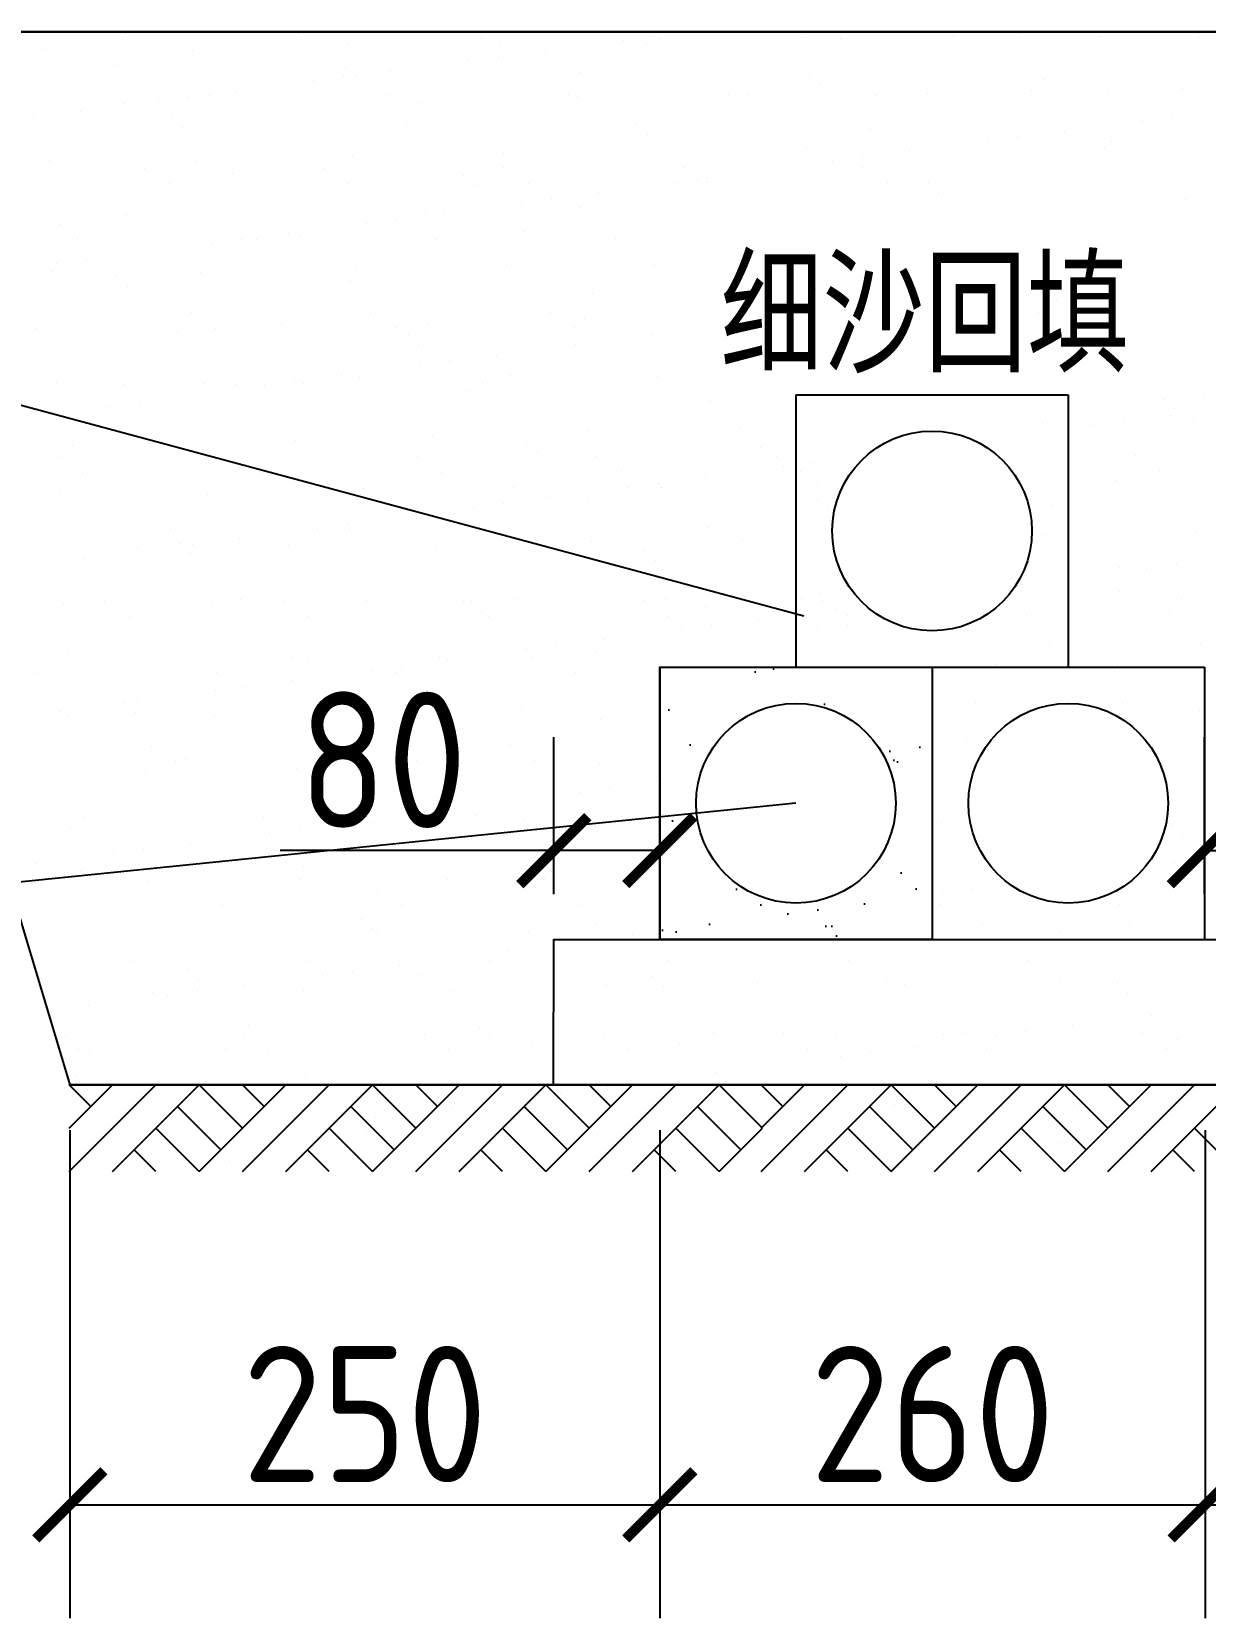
# Model space of a CAD drawing. Header units: millimetres. Extents: x 864899 to 866159, y 2547883 to 2548180.
# Drawn here: x 865138.42 to 865164.27, y 2547964.18 to 2547999.14 of the extents above; entities that cross this region are included whole.
import ezdxf
from ezdxf.enums import TextEntityAlignment as Align

# ---------------------------------------------------------------- set-up
doc = ezdxf.new("R2010")
doc.units = ezdxf.units.MM
doc.header["$LTSCALE"] = 1000
doc.layers.get('0').update_dxf_attribs({"linetype": 'CONTINUOUS'})
doc.layers.get('Defpoints').update_dxf_attribs({"linetype": 'CONTINUOUS'})
for name, color, linetype in [('dll-结构外框', 6, 'CONTINUOUS'), ('LAYER1', 1, 'CONTINUOUS'), ('TK', 4, 'CONTINUOUS'), ('标注', 1, 'CONTINUOUS'), ('电照', 1, 'CONTINUOUS'), ('电照标注', 4, 'CONTINUOUS')]:
    doc.layers.add(name, color=color, linetype=linetype)
doc.styles.add('hz', font='tssdeng.shx', dxfattribs={"width": 0.9, "bigfont": 'hztxt.shx'})
doc.styles.get("Standard").update_dxf_attribs({"font": 'tssdeng.shx', "width": 0.9, "bigfont": 'hztxt.shx'})
doc.dimstyles.new('Copy(3) of ISO-25', dxfattribs={"dimscale": 8, "dimtxt": 6, "dimasz": 2.5, "dimexe": 1, "dimexo": 30, "dimtad": 1, "dimtxsty": 'Standard', "dimblk": 'ARCHTICK', "dimcen": 2.5, "dimadec": 0, "dimazin": 0, "dimtfac": 1, "dimtmove": 0, "dimatfit": 3, "dimldrblk": 'ARCHTICK', "dimfxl": 1, "dimarcsym": 0})

# ---------------------------------------------------------------- blocks, each defined once
blk = doc.blocks.new('_ArchTick')
at = {"color": 0, "linetype": 'ByBlock', "const_width": 0.15}
blk.add_lwpolyline([(-0.5, -0.5), (0.5, 0.5)], dxfattribs=at)
blk = doc.blocks.new('*D74')
at = {"color": 3, "lineweight": -2, "transparency": 16777216}
for p, q in [((865164.271, 2547974.937), (865164.271, 2547964.18)), ((865177.255, 2547974.937), (865177.255, 2547964.18))]:
    blk.add_line(p, q, dxfattribs=at)
at = {"color": 0, "lineweight": -2, "transparency": 16777216}
blk.add_line((865164.271, 2547966.68), (865177.255, 2547966.68), dxfattribs=at)
at = {"layer": 'Defpoints', "color": 0, "transparency": 16777216}
for p in [(865164.271, 2547975.937), (865177.255, 2547975.937), (865177.255, 2547966.68)]:
    blk.add_point(p, dxfattribs=at)
at = {"color": 0, "lineweight": -2, "transparency": 16777216, "xscale": 1.5, "yscale": 1.5, "zscale": 1.5, "rotation": 180}
blk.add_blockref('_ArchTick', (865164.271, 2547966.68), dxfattribs=at)
at = {"color": 0, "lineweight": -2, "transparency": 16777216, "xscale": 1.5, "yscale": 1.5, "zscale": 1.5}
blk.add_blockref('_ArchTick', (865177.255, 2547966.68), dxfattribs=at)
at = {"color": 3, "transparency": 16777216, "insert": (865170.763, 2547968.68), "char_height": 3, "attachment_point": 5}
blk.add_mtext('250', dxfattribs=at)
blk = doc.blocks.new('*D75')
at = {"color": 3, "lineweight": -2, "transparency": 16777216}
for p, q in [((865152.255, 2547974.937), (865152.255, 2547964.18)), ((865164.271, 2547974.937), (865164.271, 2547964.18))]:
    blk.add_line(p, q, dxfattribs=at)
at = {"color": 0, "lineweight": -2, "transparency": 16777216}
blk.add_line((865152.255, 2547966.68), (865164.271, 2547966.68), dxfattribs=at)
at = {"layer": 'Defpoints', "color": 0, "transparency": 16777216}
for p in [(865152.255, 2547975.937), (865164.271, 2547975.937), (865164.271, 2547966.68)]:
    blk.add_point(p, dxfattribs=at)
at = {"color": 0, "lineweight": -2, "transparency": 16777216, "xscale": 1.5, "yscale": 1.5, "zscale": 1.5, "rotation": 180}
blk.add_blockref('_ArchTick', (865152.255, 2547966.68), dxfattribs=at)
at = {"color": 0, "lineweight": -2, "transparency": 16777216, "xscale": 1.5, "yscale": 1.5, "zscale": 1.5}
blk.add_blockref('_ArchTick', (865164.271, 2547966.68), dxfattribs=at)
at = {"color": 3, "transparency": 16777216, "insert": (865158.263, 2547968.68), "char_height": 3, "attachment_point": 5}
blk.add_mtext('260', dxfattribs=at)
blk = doc.blocks.new('*D76')
at = {"color": 3, "lineweight": -2, "transparency": 16777216}
for p, q in [((865139.255, 2547974.937), (865139.255, 2547964.18)), ((865152.255, 2547974.937), (865152.255, 2547964.18))]:
    blk.add_line(p, q, dxfattribs=at)
at = {"color": 0, "lineweight": -2, "transparency": 16777216}
blk.add_line((865139.255, 2547966.68), (865152.255, 2547966.68), dxfattribs=at)
at = {"layer": 'Defpoints', "color": 0, "transparency": 16777216}
for p in [(865139.255, 2547975.937), (865152.255, 2547975.937), (865152.255, 2547966.68)]:
    blk.add_point(p, dxfattribs=at)
at = {"color": 0, "lineweight": -2, "transparency": 16777216, "xscale": 1.5, "yscale": 1.5, "zscale": 1.5, "rotation": 180}
blk.add_blockref('_ArchTick', (865139.255, 2547966.68), dxfattribs=at)
at = {"color": 0, "lineweight": -2, "transparency": 16777216, "xscale": 1.5, "yscale": 1.5, "zscale": 1.5}
blk.add_blockref('_ArchTick', (865152.255, 2547966.68), dxfattribs=at)
at = {"color": 3, "transparency": 16777216, "insert": (865145.755, 2547968.68), "char_height": 3, "attachment_point": 5}
blk.add_mtext('250', dxfattribs=at)
blk = doc.blocks.new('A$C36223B87')
for p, q in [((0, 0), (477.3, 477.3)), ((0, 238.6), (238.6, 477.3)), ((119.3, 358), (0, 477.3)), ((238.6, 0), (715.9, 477.3)), ((715.9, 0), (1193.2, 477.3)), ((954.6, 238.6), (715.9, 477.3)), ((1073.9, 358), (954.6, 477.3)), ((954.6, 0), (1431.9, 477.3)), ((1193.2, 0), (1670.5, 477.3)), ((1909.2, 238.6), (1670.5, 477.3)), ((835.3, 119.3), (596.6, 358)), ((1789.9, 119.3), (1551.2, 358)), ((715.9, 0), (477.3, 238.6)), ((1670.5, 0), (1431.9, 238.6)), ((1670.5, 0), (1909.2, 238.6)), ((477.3, 0), (358, 119.3)), ((1431.9, 0), (1312.6, 119.3))]:
    blk.add_line(p, q)
at = {"layer": 'LAYER1'}
blk.add_lwpolyline([(1909.2, 477.3), (0, 477.3)], dxfattribs=at)
blk = doc.blocks.new('*D85')
at = {"color": 3, "lineweight": -2, "transparency": 16777216}
for p, q in [((865149.922, 2547980.137), (865149.922, 2547983.594)), ((865152.255, 2547980.137), (865152.255, 2547983.594))]:
    blk.add_line(p, q, dxfattribs=at)
at = {"color": 0, "lineweight": -2, "transparency": 16777216}
for p, q in [((865149.922, 2547981.094), (865143.891, 2547981.094)), ((865152.255, 2547981.094), (865149.922, 2547981.094))]:
    blk.add_line(p, q, dxfattribs=at)
at = {"layer": 'Defpoints', "color": 0, "transparency": 16777216}
for p in [(865149.922, 2547981.094), (865149.922, 2547979.137), (865152.255, 2547979.137)]:
    blk.add_point(p, dxfattribs=at)
at = {"color": 0, "lineweight": -2, "transparency": 16777216, "xscale": 1.5, "yscale": 1.5, "zscale": 1.5, "rotation": 180}
blk.add_blockref('_ArchTick', (865149.922, 2547981.094), dxfattribs=at)
at = {"color": 0, "lineweight": -2, "transparency": 16777216, "xscale": 1.5, "yscale": 1.5, "zscale": 1.5}
blk.add_blockref('_ArchTick', (865152.255, 2547981.094), dxfattribs=at)
at = {"color": 3, "transparency": 16777216, "insert": (865146.156, 2547983.094), "char_height": 3, "attachment_point": 5}
blk.add_mtext('80', dxfattribs=at)
blk = doc.blocks.new('*D86')
at = {"color": 3, "lineweight": -2, "transparency": 16777216}
for p, q in [((865164.255, 2547980.137), (865164.255, 2547983.594)), ((865166.589, 2547980.137), (865166.589, 2547983.594))]:
    blk.add_line(p, q, dxfattribs=at)
at = {"color": 0, "lineweight": -2, "transparency": 16777216}
for p, q in [((865164.255, 2547981.094), (865166.589, 2547981.094)), ((865166.589, 2547981.094), (865172.62, 2547981.094))]:
    blk.add_line(p, q, dxfattribs=at)
at = {"layer": 'Defpoints', "color": 0, "transparency": 16777216}
for p in [(865166.589, 2547981.094), (865164.255, 2547979.137), (865166.589, 2547979.137)]:
    blk.add_point(p, dxfattribs=at)
at = {"color": 0, "lineweight": -2, "transparency": 16777216, "xscale": 1.5, "yscale": 1.5, "zscale": 1.5, "rotation": 180}
blk.add_blockref('_ArchTick', (865164.255, 2547981.094), dxfattribs=at)
at = {"color": 0, "lineweight": -2, "transparency": 16777216, "xscale": 1.5, "yscale": 1.5, "zscale": 1.5}
blk.add_blockref('_ArchTick', (865166.589, 2547981.094), dxfattribs=at)
at = {"color": 3, "transparency": 16777216, "insert": (865170.354, 2547983.094), "char_height": 3, "attachment_point": 5}
blk.add_mtext('80', dxfattribs=at)

msp = doc.modelspace()

# ---------------------------------------------------------------- hatches: boundary and pattern name
at = {"layer": 'TK'}
h = msp.add_hatch(dxfattribs=at)
h.set_pattern_fill('碎沙', color=0)
h.set_pattern_definition([(37.5, (-344.4185, 520.6752), (-0.0800015648, 2.4470661866), [0, -1.9304, 0, -2.159, 0, -2.06375]), (7.5, (-344.4185, 520.6752), (2.2476164157, 3.584125503), [0, -1.0414, 0, -1.7399, 0, -0.66675]), (327.5, (-345.9806, 520.6752), (3.9549618512, 0.0071859234), [0, -0.635, 0, -2.286, 0, -2.9845]), (317.5, (-345.9806, 520.6752), (3.8177822624, 1.1146466163), [0, -0.3175, 0, -1.4986, 0, -1.7145])])
h.paths.add_polyline_path([(865158.25538, 2547985.13708), (865152.25538, 2547985.13708), (865152.25538, 2547979.13708), (865158.25538, 2547979.13708)])
h.paths.add_polyline_path([(865157.45538, 2547982.13708, -1), (865153.05538, 2547982.13708, -1)], flags=16)

# ---------------------------------------------------------------- linework, layer by layer
at = {"layer": 'dll-结构外框', "color": 4}
msp.add_line((865115.10888, 2547999.13708), (865195.42187, 2547999.13708), dxfattribs=at)
at = {"layer": 'TK', "color": 0, "linetype": 'Continuous'}
for p, q in [((865140.41686, 2547998.9662), (865140.41686, 2547998.9662)), ((865144.37182, 2547998.97338), (865144.37182, 2547998.97338)), ((865145.39791, 2547998.85093), (865145.39791, 2547998.85093)), ((865148.32678, 2547998.98057), (865148.32678, 2547998.98057)), ((865148.72225, 2547998.89334), (865148.72225, 2547998.89334)), ((865151.46619, 2547998.95405), (865151.46619, 2547998.95405)), ((865151.97102, 2547998.87775), (865151.97102, 2547998.87775)), ((865152.12723, 2547999.04108), (865152.12723, 2547999.04108)), ((865152.28175, 2547998.98776), (865152.28175, 2547998.98776)), ((865155.40116, 2547999.00134), (865155.40116, 2547999.00134)), ((865156.23671, 2547998.99494), (865156.23671, 2547998.99494)), ((865158.7255, 2547999.04374), (865158.7255, 2547999.04374)), ((865160.19167, 2547999.00213), (865160.19167, 2547999.00213)), ((865161.97427, 2547999.02816), (865161.97427, 2547999.02816)), ((865164.14663, 2547999.00931), (865164.14663, 2547999.00931)), ((865138.719, 2547998.74293), (865138.719, 2547998.74293)), ((865141.96778, 2547998.72735), (865141.96778, 2547998.72735)), ((865148.04764, 2547998.50399), (865148.04764, 2547998.50399)), ((865148.70868, 2547998.59102), (865148.70868, 2547998.59102)), ((865149.74117, 2547998.72695), (865149.74117, 2547998.72695)), ((865140.24399, 2547998.39852), (865140.24399, 2547998.39852)), ((865145.29013, 2547998.14096), (865145.29013, 2547998.14096)), ((865145.32584, 2547998.35486), (865145.32584, 2547998.35486)), ((865145.55992, 2547998.14036), (865145.55992, 2547998.14036)), ((865146.32262, 2547998.27689), (865146.32262, 2547998.27689)), ((865150.48259, 2547998.24257), (865150.48259, 2547998.24257)), ((865155.56443, 2547998.19892), (865155.56443, 2547998.19892)), ((865160.72118, 2547998.08663), (865160.72118, 2547998.08663)), ((865142.34485, 2547997.73793), (865142.34485, 2547997.73793)), ((865142.90407, 2547997.82683), (865142.90407, 2547997.82683)), ((865144.62909, 2547998.05393), (865144.62909, 2547998.05393)), ((865146.29981, 2547997.74512), (865146.29981, 2547997.74512)), ((865150.25478, 2547997.7523), (865150.25478, 2547997.7523)), ((865153.76388, 2547997.745), (865153.76388, 2547997.745)), ((865154.20974, 2547997.75949), (865154.20974, 2547997.75949)), ((865155.79852, 2547997.98442), (865155.79852, 2547997.98442)), ((865157.01265, 2547997.72942), (865157.01265, 2547997.72942)), ((865158.1647, 2547997.76668), (865158.1647, 2547997.76668)), ((865160.44278, 2547997.853), (865160.44278, 2547997.853)), ((865162.11966, 2547997.77386), (865162.11966, 2547997.77386)), ((865163.76712, 2547997.89541), (865163.76712, 2547997.89541)), ((865139.48552, 2547997.37677), (865139.48552, 2547997.37677)), ((865140.43629, 2547997.5522), (865140.43629, 2547997.5522)), ((865141.21053, 2547997.60387), (865141.21053, 2547997.60387)), ((865141.87158, 2547997.6909), (865141.87158, 2547997.6909)), ((865143.76063, 2547997.5946), (865143.76063, 2547997.5946)), ((865147.0094, 2547997.57902), (865147.0094, 2547997.57902)), ((865150.43953, 2547997.7026), (865150.43953, 2547997.7026)), ((865138.45303, 2547997.24084), (865138.45303, 2547997.24084)), ((865141.50805, 2547997.24022), (865141.50805, 2547997.24022)), ((865141.74214, 2547997.02572), (865141.74214, 2547997.02572)), ((865146.66481, 2547997.12792), (865146.66481, 2547997.12792)), ((865151.74665, 2547997.08427), (865151.74665, 2547997.08427)), ((865162.89278, 2547997.17017), (865162.89278, 2547997.17017)), ((865163.55382, 2547997.2572), (865163.55382, 2547997.2572)), ((865151.98074, 2547996.86977), (865151.98074, 2547996.86977)), ((865156.9034, 2547996.97198), (865156.9034, 2547996.97198)), ((865159.47423, 2547996.72011), (865159.47423, 2547996.72011)), ((865160.13527, 2547996.80714), (865160.13527, 2547996.80714)), ((865161.16776, 2547996.94307), (865161.16776, 2547996.94307)), ((865161.98525, 2547996.92833), (865161.98525, 2547996.92833)), ((865162.21933, 2547996.71383), (865162.21933, 2547996.71383)), ((865145.47791, 2547996.40387), (865145.47791, 2547996.40387)), ((865148.80225, 2547996.44627), (865148.80225, 2547996.44627)), ((865152.05103, 2547996.43069), (865152.05103, 2547996.43069)), ((865155.48116, 2547996.55427), (865155.48116, 2547996.55427)), ((865156.71672, 2547996.35708), (865156.71672, 2547996.35708)), ((865157.74921, 2547996.49301), (865157.74921, 2547996.49301)), ((865158.8055, 2547996.59667), (865158.8055, 2547996.59667)), ((865162.05427, 2547996.58109), (865162.05427, 2547996.58109)), ((865138.799, 2547996.29587), (865138.799, 2547996.29587)), ((865140.90699, 2547996.12718), (865140.90699, 2547996.12718)), ((865142.04778, 2547996.28029), (865142.04778, 2547996.28029)), ((865142.84702, 2547996.01328), (865142.84702, 2547996.01328)), ((865144.86195, 2547996.13436), (865144.86195, 2547996.13436)), ((865147.92887, 2547995.96962), (865147.92887, 2547995.96962)), ((865148.81692, 2547996.14155), (865148.81692, 2547996.14155)), ((865152.77188, 2547996.14873), (865152.77188, 2547996.14873)), ((865156.05568, 2547996.27005), (865156.05568, 2547996.27005)), ((865156.72684, 2547996.15592), (865156.72684, 2547996.15592)), ((865141.44255, 2547995.78599), (865141.44255, 2547995.78599)), ((865145.39751, 2547995.79318), (865145.39751, 2547995.79318)), ((865148.16295, 2547995.75513), (865148.16295, 2547995.75513)), ((865149.35247, 2547995.80036), (865149.35247, 2547995.80036)), ((865152.63712, 2547995.81999), (865152.63712, 2547995.81999)), ((865153.08562, 2547995.85733), (865153.08562, 2547995.85733)), ((865153.29817, 2547995.90701), (865153.29817, 2547995.90701)), ((865153.30743, 2547995.80755), (865153.30743, 2547995.80755)), ((865157.26239, 2547995.81473), (865157.26239, 2547995.81473)), ((865158.16746, 2547995.81368), (865158.16746, 2547995.81368)), ((865163.32422, 2547995.70139), (865163.32422, 2547995.70139)), ((865149.21857, 2547995.36993), (865149.21857, 2547995.36993)), ((865149.87962, 2547995.45695), (865149.87962, 2547995.45695)), ((865150.91211, 2547995.59288), (865150.91211, 2547995.59288)), ((865158.40155, 2547995.59918), (865158.40155, 2547995.59918)), ((865163.84713, 2547995.44834), (865163.84713, 2547995.44834)), ((865140.51629, 2547995.10513), (865140.51629, 2547995.10513)), ((865143.84063, 2547995.14754), (865143.84063, 2547995.14754)), ((865145.80002, 2547994.91986), (865145.80002, 2547994.91986)), ((865146.46107, 2547995.00689), (865146.46107, 2547995.00689)), ((865147.0894, 2547995.13195), (865147.0894, 2547995.13195)), ((865147.49356, 2547995.14282), (865147.49356, 2547995.14282)), ((865150.51954, 2547995.25554), (865150.51954, 2547995.25554)), ((865139.02924, 2547994.89863), (865139.02924, 2547994.89863)), ((865144.07501, 2547994.69276), (865144.07501, 2547994.69276)), ((865144.11109, 2547994.85498), (865144.11109, 2547994.85498)), ((865144.34517, 2547994.64048), (865144.34517, 2547994.64048)), ((865149.26784, 2547994.74269), (865149.26784, 2547994.74269)), ((865151.28046, 2547994.57209), (865151.28046, 2547994.57209)), ((865139.41558, 2547994.55054), (865139.41558, 2547994.55054)), ((865140.65645, 2547994.2427), (865140.65645, 2547994.2427)), ((865142.38147, 2547994.4698), (865142.38147, 2547994.4698)), ((865143.04252, 2547994.55683), (865143.04252, 2547994.55683)), ((865143.37054, 2547994.55772), (865143.37054, 2547994.55772)), ((865147.3255, 2547994.56491), (865147.3255, 2547994.56491)), ((865138.96292, 2547994.01974), (865138.96292, 2547994.01974)), ((865139.62396, 2547994.10677), (865139.62396, 2547994.10677)), ((865145.55791, 2547993.9568), (865145.55791, 2547993.9568)), ((865148.88225, 2547993.9992), (865148.88225, 2547993.9992)), ((865152.13103, 2547993.98362), (865152.13103, 2547993.98362)), ((865155.56116, 2547994.1072), (865155.56116, 2547994.1072)), ((865162.13428, 2547994.13402), (865162.13428, 2547994.13402)), ((865138.879, 2547993.8488), (865138.879, 2547993.8488)), ((865140.2933, 2547993.74033), (865140.2933, 2547993.74033)), ((865140.52739, 2547993.52583), (865140.52739, 2547993.52583)), ((865142.12778, 2547993.83322), (865142.12778, 2547993.83322)), ((865145.45005, 2547993.62804), (865145.45005, 2547993.62804)), ((865150.5319, 2547993.58439), (865150.5319, 2547993.58439)), ((865160.64516, 2547993.58604), (865160.64516, 2547993.58604)), ((865161.30621, 2547993.67307), (865161.30621, 2547993.67307)), ((865162.3387, 2547993.809), (865162.3387, 2547993.809)), ((865150.76598, 2547993.36989), (865150.76598, 2547993.36989)), ((865155.68865, 2547993.47209), (865155.68865, 2547993.47209)), ((865160.7705, 2547993.42844), (865160.7705, 2547993.42844)), ((865161.00458, 2547993.21394), (865161.00458, 2547993.21394)), ((865141.93268, 2547992.94697), (865141.93268, 2547992.94697)), ((865145.88764, 2547992.95415), (865145.88764, 2547992.95415)), ((865149.8426, 2547992.96134), (865149.8426, 2547992.96134)), ((865153.79756, 2547992.96852), (865153.79756, 2547992.96852)), ((865153.92388, 2547992.85087), (865153.92388, 2547992.85087)), ((865155.5016, 2547992.90888), (865155.5016, 2547992.90888)), ((865160.60279, 2547992.95887), (865160.60279, 2547992.95887)), ((865161.70749, 2547992.9829), (865161.70749, 2547992.9829)), ((865138.51327, 2547992.5986), (865138.51327, 2547992.5986)), ((865140.59629, 2547992.65807), (865140.59629, 2547992.65807)), ((865141.63227, 2547992.51339), (865141.63227, 2547992.51339)), ((865142.46823, 2547992.60578), (865142.46823, 2547992.60578)), ((865143.92063, 2547992.70047), (865143.92063, 2547992.70047)), ((865146.42319, 2547992.61297), (865146.42319, 2547992.61297)), ((865147.1694, 2547992.68489), (865147.1694, 2547992.68489)), ((865150.37816, 2547992.62015), (865150.37816, 2547992.62015)), ((865150.59954, 2547992.80847), (865150.59954, 2547992.80847)), ((865153.80806, 2547992.68592), (865153.80806, 2547992.68592)), ((865154.33312, 2547992.62734), (865154.33312, 2547992.62734)), ((865154.4691, 2547992.77295), (865154.4691, 2547992.77295)), ((865162.24304, 2547992.64171), (865162.24304, 2547992.64171)), ((865146.71412, 2547992.46974), (865146.71412, 2547992.46974)), ((865146.9482, 2547992.25524), (865146.9482, 2547992.25524)), ((865150.38951, 2547992.23586), (865150.38951, 2547992.23586)), ((865151.05055, 2547992.32289), (865151.05055, 2547992.32289)), ((865151.87087, 2547992.35745), (865151.87087, 2547992.35745)), ((865152.08304, 2547992.45882), (865152.08304, 2547992.45882)), ((865162.10946, 2547992.2015), (865162.10946, 2547992.2015)), ((865146.97096, 2547991.7858), (865146.97096, 2547991.7858)), ((865147.632, 2547991.87283), (865147.632, 2547991.87283)), ((865148.66449, 2547992.00876), (865148.66449, 2547992.00876)), ((865144.21345, 2547991.42277), (865144.21345, 2547991.42277)), ((865145.24594, 2547991.5587), (865145.24594, 2547991.5587)), ((865145.63791, 2547991.50973), (865145.63791, 2547991.50973)), ((865148.96225, 2547991.55214), (865148.96225, 2547991.55214)), ((865152.21103, 2547991.53656), (865152.21103, 2547991.53656)), ((865138.95901, 2547991.40174), (865138.95901, 2547991.40174)), ((865140.44126, 2547991.37033), (865140.44126, 2547991.37033)), ((865141.82739, 2547991.10864), (865141.82739, 2547991.10864)), ((865142.20778, 2547991.38615), (865142.20778, 2547991.38615)), ((865142.89633, 2547991.35509), (865142.89633, 2547991.35509)), ((865143.13042, 2547991.14059), (865143.13042, 2547991.14059)), ((865143.5524, 2547991.33574), (865143.5524, 2547991.33574)), ((865144.39623, 2547991.37751), (865144.39623, 2547991.37751)), ((865148.05309, 2547991.2428), (865148.05309, 2547991.2428)), ((865148.35119, 2547991.3847), (865148.35119, 2547991.3847)), ((865158.29168, 2547991.08685), (865158.29168, 2547991.08685)), ((865140.13385, 2547990.88568), (865140.13385, 2547990.88568)), ((865140.7949, 2547990.97271), (865140.7949, 2547990.97271)), ((865153.36902, 2547990.98465), (865153.36902, 2547990.98465)), ((865163.37353, 2547991.0432), (865163.37353, 2547991.0432)), ((865163.60761, 2547990.8287), (865163.60761, 2547990.8287)), ((865154.00388, 2547990.40381), (865154.00388, 2547990.40381)), ((865160.68279, 2547990.51181), (865160.68279, 2547990.51181)), ((865161.8161, 2547990.45198), (865161.8161, 2547990.45198)), ((865162.47714, 2547990.53901), (865162.47714, 2547990.53901)), ((865163.50963, 2547990.67494), (865163.50963, 2547990.67494)), ((865164.00713, 2547990.55421), (865164.00713, 2547990.55421)), ((865139.07855, 2547990.24045), (865139.07855, 2547990.24045)), ((865139.31264, 2547990.02595), (865139.31264, 2547990.02595)), ((865140.67629, 2547990.211), (865140.67629, 2547990.211)), ((865144.00063, 2547990.2534), (865144.00063, 2547990.2534)), ((865144.2353, 2547990.12815), (865144.2353, 2547990.12815)), ((865147.2494, 2547990.23782), (865147.2494, 2547990.23782)), ((865149.31715, 2547990.0845), (865149.31715, 2547990.0845)), ((865150.67954, 2547990.3614), (865150.67954, 2547990.3614)), ((865139.0034, 2547989.75957), (865139.0034, 2547989.75957)), ((865142.95837, 2547989.76676), (865142.95837, 2547989.76676)), ((865146.91333, 2547989.77394), (865146.91333, 2547989.77394)), ((865149.55123, 2547989.87), (865149.55123, 2547989.87)), ((865150.86829, 2547989.78113), (865150.86829, 2547989.78113)), ((865154.4739, 2547989.97221), (865154.4739, 2547989.97221)), ((865154.82325, 2547989.78832), (865154.82325, 2547989.78832)), ((865162.73317, 2547989.80269), (865162.73317, 2547989.80269)), ((865139.53896, 2547989.41839), (865139.53896, 2547989.41839)), ((865143.49392, 2547989.42557), (865143.49392, 2547989.42557)), ((865147.44888, 2547989.43276), (865147.44888, 2547989.43276)), ((865151.40384, 2547989.43994), (865151.40384, 2547989.43994)), ((865154.97899, 2547989.55186), (865154.97899, 2547989.55186)), ((865155.3588, 2547989.44713), (865155.3588, 2547989.44713)), ((865155.64004, 2547989.63889), (865155.64004, 2547989.63889)), ((865163.26873, 2547989.4615), (865163.26873, 2547989.4615)), ((865140.41752, 2547989.01351), (865140.41752, 2547989.01351)), ((865145.71792, 2547989.06267), (865145.71792, 2547989.06267)), ((865149.04226, 2547989.10507), (865149.04226, 2547989.10507)), ((865151.56044, 2547989.1018), (865151.56044, 2547989.1018)), ((865152.22149, 2547989.18882), (865152.22149, 2547989.18882)), ((865152.29103, 2547989.08949), (865152.29103, 2547989.08949)), ((865153.25398, 2547989.32475), (865153.25398, 2547989.32475)), ((865155.72116, 2547989.21307), (865155.72116, 2547989.21307)), ((865162.29428, 2547989.23989), (865162.29428, 2547989.23989)), ((865139.03901, 2547988.95467), (865139.03901, 2547988.95467)), ((865142.28778, 2547988.93909), (865142.28778, 2547988.93909)), ((865145.49937, 2547988.96985), (865145.49937, 2547988.96985)), ((865145.73345, 2547988.75535), (865145.73345, 2547988.75535)), ((865148.14189, 2547988.65174), (865148.14189, 2547988.65174)), ((865148.80294, 2547988.73876), (865148.80294, 2547988.73876)), ((865149.83543, 2547988.87469), (865149.83543, 2547988.87469)), ((865150.65612, 2547988.85756), (865150.65612, 2547988.85756)), ((865155.73796, 2547988.81391), (865155.73796, 2547988.81391)), ((865160.89471, 2547988.70162), (865160.89471, 2547988.70162)), ((865145.38439, 2547988.2887), (865145.38439, 2547988.2887)), ((865146.41688, 2547988.42463), (865146.41688, 2547988.42463)), ((865155.97205, 2547988.59941), (865155.97205, 2547988.59941)), ((865141.46695, 2547988.19012), (865141.46695, 2547988.19012)), ((865142.99832, 2547987.97457), (865142.99832, 2547987.97457)), ((865144.72334, 2547988.20167), (865144.72334, 2547988.20167)), ((865145.42191, 2547988.19731), (865145.42191, 2547988.19731)), ((865153.33184, 2547988.21168), (865153.33184, 2547988.21168)), ((865154.08388, 2547987.95674), (865154.08388, 2547987.95674)), ((865160.76279, 2547988.06474), (865160.76279, 2547988.06474)), ((865161.24176, 2547988.22605), (865161.24176, 2547988.22605)), ((865164.08713, 2547988.10714), (865164.08713, 2547988.10714)), ((865140.75629, 2547987.76393), (865140.75629, 2547987.76393)), ((865141.30479, 2547987.75161), (865141.30479, 2547987.75161)), ((865141.68158, 2547987.85521), (865141.68158, 2547987.85521)), ((865141.91567, 2547987.64071), (865141.91567, 2547987.64071)), ((865141.96583, 2547987.83864), (865141.96583, 2547987.83864)), ((865144.08063, 2547987.80634), (865144.08063, 2547987.80634)), ((865146.83834, 2547987.74291), (865146.83834, 2547987.74291)), ((865147.32941, 2547987.79076), (865147.32941, 2547987.79076)), ((865150.75954, 2547987.91434), (865150.75954, 2547987.91434)), ((865151.92018, 2547987.69926), (865151.92018, 2547987.69926)), ((865138.54728, 2547987.38858), (865138.54728, 2547987.38858)), ((865139.57977, 2547987.52451), (865139.57977, 2547987.52451)), ((865152.15427, 2547987.48476), (865152.15427, 2547987.48476)), ((865162.15878, 2547987.54332), (865162.15878, 2547987.54332)), ((865162.39286, 2547987.32882), (865162.39286, 2547987.32882)), ((865162.98703, 2547987.31791), (865162.98703, 2547987.31791)), ((865163.64808, 2547987.40494), (865163.64808, 2547987.40494)), ((865160.22953, 2547986.95488), (865160.22953, 2547986.95488)), ((865161.26202, 2547987.09081), (865161.26202, 2547987.09081)), ((865140.02909, 2547986.57936), (865140.02909, 2547986.57936)), ((865143.02055, 2547986.62827), (865143.02055, 2547986.62827)), ((865143.98405, 2547986.58655), (865143.98405, 2547986.58655)), ((865145.79792, 2547986.6156), (865145.79792, 2547986.6156)), ((865147.93901, 2547986.59373), (865147.93901, 2547986.59373)), ((865148.1024, 2547986.58462), (865148.1024, 2547986.58462)), ((865149.12226, 2547986.65801), (865149.12226, 2547986.65801)), ((865151.89398, 2547986.60092), (865151.89398, 2547986.60092)), ((865152.37103, 2547986.64242), (865152.37103, 2547986.64242)), ((865155.37103, 2547986.64242), (865155.37103, 2547986.64242)), ((865155.80117, 2547986.766), (865155.80117, 2547986.766)), ((865155.84894, 2547986.60811), (865155.84894, 2547986.60811)), ((865162.37428, 2547986.79283), (865162.37428, 2547986.79283)), ((865163.75886, 2547986.62248), (865163.75886, 2547986.62248)), ((865139.11901, 2547986.5076), (865139.11901, 2547986.5076)), ((865140.56464, 2547986.23818), (865140.56464, 2547986.23818)), ((865142.36778, 2547986.49202), (865142.36778, 2547986.49202)), ((865144.51961, 2547986.24536), (865144.51961, 2547986.24536)), ((865148.33648, 2547986.37012), (865148.33648, 2547986.37012)), ((865148.47457, 2547986.25255), (865148.47457, 2547986.25255)), ((865152.42953, 2547986.25974), (865152.42953, 2547986.25974)), ((865153.25915, 2547986.47232), (865153.25915, 2547986.47232)), ((865154.42491, 2547986.19069), (865154.42491, 2547986.19069)), ((865155.42953, 2547986.25974), (865155.42953, 2547986.25974)), ((865156.14993, 2547986.41779), (865156.14993, 2547986.41779)), ((865156.38449, 2547986.26692), (865156.38449, 2547986.26692)), ((865160.33945, 2547986.27411), (865160.33945, 2547986.27411)), ((865163.49774, 2547986.31638), (865163.49774, 2547986.31638)), ((865152.73138, 2547985.96773), (865152.73138, 2547985.96773)), ((865153.39242, 2547986.05476), (865153.39242, 2547986.05476)), ((865155.73138, 2547985.96773), (865155.73138, 2547985.96773)), ((865156.39242, 2547986.05476), (865156.39242, 2547986.05476)), ((865139.20277, 2547985.51362), (865139.20277, 2547985.51362)), ((865149.31283, 2547985.51767), (865149.31283, 2547985.51767)), ((865149.97387, 2547985.6047), (865149.97387, 2547985.6047)), ((865151.00636, 2547985.74063), (865151.00636, 2547985.74063)), ((865154.16388, 2547985.50967), (865154.16388, 2547985.50967)), ((865157.16388, 2547985.50967), (865157.16388, 2547985.50967)), ((865157.41266, 2547985.49409), (865157.41266, 2547985.49409)), ((865160.41266, 2547985.49409), (865160.41266, 2547985.49409)), ((865160.84279, 2547985.61767), (865160.84279, 2547985.61767)), ((865164.16713, 2547985.66008), (865164.16713, 2547985.66008)), ((865140.83629, 2547985.31687), (865140.83629, 2547985.31687)), ((865144.16063, 2547985.35927), (865144.16063, 2547985.35927)), ((865144.28462, 2547985.46997), (865144.28462, 2547985.46997)), ((865144.5187, 2547985.25547), (865144.5187, 2547985.25547)), ((865146.55532, 2547985.15464), (865146.55532, 2547985.15464)), ((865147.40941, 2547985.34369), (865147.40941, 2547985.34369)), ((865147.58781, 2547985.29057), (865147.58781, 2547985.29057)), ((865149.44137, 2547985.35768), (865149.44137, 2547985.35768)), ((865150.83954, 2547985.46727), (865150.83954, 2547985.46727)), ((865154.52321, 2547985.31402), (865154.52321, 2547985.31402)), ((865157.52321, 2547985.31402), (865157.52321, 2547985.31402)), ((865159.67996, 2547985.20173), (865159.67996, 2547985.20173)), ((865138.53767, 2547985.00272), (865138.53767, 2547985.00272)), ((865142.49264, 2547985.00991), (865142.49264, 2547985.00991)), ((865144.16926, 2547984.84051), (865144.16926, 2547984.84051)), ((865145.89427, 2547985.06761), (865145.89427, 2547985.06761)), ((865146.4476, 2547985.0171), (865146.4476, 2547985.0171)), ((865150.40256, 2547985.02428), (865150.40256, 2547985.02428)), ((865158.31248, 2547985.03865), (865158.31248, 2547985.03865)), ((865162.26745, 2547985.04584), (865162.26745, 2547985.04584)), ((865142.47572, 2547984.61755), (865142.47572, 2547984.61755)), ((865143.13677, 2547984.70458), (865143.13677, 2547984.70458)), ((865139.05717, 2547984.16749), (865139.05717, 2547984.16749)), ((865139.71822, 2547984.25452), (865139.71822, 2547984.25452)), ((865140.46683, 2547984.35532), (865140.46683, 2547984.35532)), ((865140.70092, 2547984.14082), (865140.70092, 2547984.14082)), ((865140.75071, 2547984.39045), (865140.75071, 2547984.39045)), ((865145.62358, 2547984.24303), (865145.62358, 2547984.24303)), ((865145.87792, 2547984.16854), (865145.87792, 2547984.16854)), ((865149.20226, 2547984.21094), (865149.20226, 2547984.21094)), ((865150.70543, 2547984.19938), (865150.70543, 2547984.19938)), ((865159.20551, 2547984.36134), (865159.20551, 2547984.36134)), ((865162.45428, 2547984.34576), (865162.45428, 2547984.34576)), ((865164.15797, 2547984.18385), (865164.15797, 2547984.18385)), ((865139.19901, 2547984.06054), (865139.19901, 2547984.06054)), ((865142.44778, 2547984.04496), (865142.44778, 2547984.04496)), ((865150.93951, 2547983.98488), (865150.93951, 2547983.98488)), ((865141.05478, 2547983.39915), (865141.05478, 2547983.39915)), ((865145.00974, 2547983.40634), (865145.00974, 2547983.40634)), ((865148.9647, 2547983.41353), (865148.9647, 2547983.41353)), ((865159.0144, 2547983.50669), (865159.0144, 2547983.50669)), ((865141.59033, 2547983.05797), (865141.59033, 2547983.05797)), ((865141.8058, 2547983.12838), (865141.8058, 2547983.12838)), ((865145.54529, 2547983.06515), (865145.54529, 2547983.06515)), ((865146.88765, 2547983.08473), (865146.88765, 2547983.08473)), ((865149.50025, 2547983.07234), (865149.50025, 2547983.07234)), ((865164.24713, 2547983.21301), (865164.24713, 2547983.21301)), ((865140.9163, 2547982.8698), (865140.9163, 2547982.8698)), ((865144.24064, 2547982.9122), (865144.24064, 2547982.9122)), ((865147.12173, 2547982.87023), (865147.12173, 2547982.87023)), ((865147.48941, 2547982.89662), (865147.48941, 2547982.89662)), ((865150.91954, 2547983.0202), (865150.91954, 2547983.0202)), ((865152.0444, 2547982.97244), (865152.0444, 2547982.97244)), ((865150.48376, 2547982.38361), (865150.48376, 2547982.38361)), ((865151.14481, 2547982.47063), (865151.14481, 2547982.47063)), ((865152.1773, 2547982.60656), (865152.1773, 2547982.60656)), ((865147.72626, 2547982.02057), (865147.72626, 2547982.02057)), ((865148.75875, 2547982.1565), (865148.75875, 2547982.1565)), ((865139.56336, 2547981.82252), (865139.56336, 2547981.82252)), ((865143.06986, 2547981.97008), (865143.06986, 2547981.97008)), ((865143.30395, 2547981.75558), (865143.30395, 2547981.75558)), ((865143.51832, 2547981.8297), (865143.51832, 2547981.8297)), ((865145.34019, 2547981.70644), (865145.34019, 2547981.70644)), ((865145.95792, 2547981.72147), (865145.95792, 2547981.72147)), ((865147.06521, 2547981.93355), (865147.06521, 2547981.93355)), ((865147.47328, 2547981.83689), (865147.47328, 2547981.83689)), ((865148.22662, 2547981.85779), (865148.22662, 2547981.85779)), ((865149.28226, 2547981.76387), (865149.28226, 2547981.76387)), ((865151.42825, 2547981.84407), (865151.42825, 2547981.84407)), ((865158.46521, 2547981.70185), (865158.46521, 2547981.70185)), ((865163.54706, 2547981.65819), (865163.54706, 2547981.65819)), ((865139.27901, 2547981.61347), (865139.27901, 2547981.61347)), ((865142.52779, 2547981.59789), (865142.52779, 2547981.59789)), ((865143.64666, 2547981.48348), (865143.64666, 2547981.48348)), ((865144.3077, 2547981.57051), (865144.3077, 2547981.57051)), ((865163.78114, 2547981.44369), (865163.78114, 2547981.44369)), ((865140.22811, 2547981.03342), (865140.22811, 2547981.03342)), ((865140.88915, 2547981.12045), (865140.88915, 2547981.12045)), ((865141.92164, 2547981.25638), (865141.92164, 2547981.25638)), ((865138.50309, 2547980.80632), (865138.50309, 2547980.80632)), ((865139.25208, 2547980.85544), (865139.25208, 2547980.85544)), ((865139.48617, 2547980.64094), (865139.48617, 2547980.64094)), ((865144.40883, 2547980.74314), (865144.40883, 2547980.74314)), ((865149.49068, 2547980.69949), (865149.49068, 2547980.69949)), ((865163.60389, 2547980.82268), (865163.60389, 2547980.82268)), ((865140.9963, 2547980.42274), (865140.9963, 2547980.42274)), ((865144.32064, 2547980.46514), (865144.32064, 2547980.46514)), ((865147.56941, 2547980.44956), (865147.56941, 2547980.44956)), ((865149.72476, 2547980.48499), (865149.72476, 2547980.48499)), ((865150.99955, 2547980.57314), (865150.99955, 2547980.57314)), ((865159.15284, 2547980.23669), (865159.15284, 2547980.23669)), ((865159.72927, 2547980.54355), (865159.72927, 2547980.54355)), ((865159.96336, 2547980.32905), (865159.96336, 2547980.32905)), ((865142.08046, 2547980.21895), (865142.08046, 2547980.21895)), ((865146.03542, 2547980.22613), (865146.03542, 2547980.22613)), ((865149.99039, 2547980.23332), (865149.99039, 2547980.23332)), ((865150.52594, 2547979.89213), (865150.52594, 2547979.89213)), ((865158.43586, 2547979.9065), (865158.43586, 2547979.9065)), ((865158.4918, 2547980.14966), (865158.4918, 2547980.14966)), ((865162.39083, 2547979.91369), (865162.39083, 2547979.91369)), ((865138.66105, 2547979.87057), (865138.66105, 2547979.87057)), ((865140.59105, 2547979.6285), (865140.59105, 2547979.6285)), ((865142.61602, 2547979.87776), (865142.61602, 2547979.87776)), ((865145.6729, 2547979.58484), (865145.6729, 2547979.58484)), ((865146.57098, 2547979.88495), (865146.57098, 2547979.88495)), ((865145.90698, 2547979.37034), (865145.90698, 2547979.37034)), ((865146.03792, 2547979.2744), (865146.03792, 2547979.2744)), ((865149.36226, 2547979.31681), (865149.36226, 2547979.31681)), ((865150.82965, 2547979.47255), (865150.82965, 2547979.47255)), ((865151.6547, 2547979.24954), (865151.6547, 2547979.24954)), ((865159.36551, 2547979.46721), (865159.36551, 2547979.46721)), ((865161.06824, 2547979.31661), (865161.06824, 2547979.31661)), ((865162.61429, 2547979.45163), (865162.61429, 2547979.45163)), ((865139.35901, 2547979.1664), (865139.35901, 2547979.1664)), ((865142.60779, 2547979.15082), (865142.60779, 2547979.15082)), ((865148.89719, 2547978.88651), (865148.89719, 2547978.88651)), ((865149.92968, 2547979.02244), (865149.92968, 2547979.02244)), ((865140.58905, 2547978.64231), (865140.58905, 2547978.64231)), ((865144.54401, 2547978.64949), (865144.54401, 2547978.64949)), ((865146.51113, 2547978.57238), (865146.51113, 2547978.57238)), ((865148.23614, 2547978.79948), (865148.23614, 2547978.79948)), ((865148.49897, 2547978.65668), (865148.49897, 2547978.65668)), ((865152.45393, 2547978.66387), (865152.45393, 2547978.66387)), ((865156.40889, 2547978.67105), (865156.40889, 2547978.67105)), ((865160.36386, 2547978.67824), (865160.36386, 2547978.67824)), ((865141.85511, 2547978.4702), (865141.85511, 2547978.4702)), ((865142.0892, 2547978.2557), (865142.0892, 2547978.2557)), ((865144.81759, 2547978.34942), (865144.81759, 2547978.34942)), ((865145.47864, 2547978.43645), (865145.47864, 2547978.43645)), ((865147.01186, 2547978.35791), (865147.01186, 2547978.35791)), ((865152.09371, 2547978.31425), (865152.09371, 2547978.31425)), ((865154.40389, 2547978.16847), (865154.40389, 2547978.16847)), ((865157.25046, 2547978.20196), (865157.25046, 2547978.20196)), ((865157.65266, 2547978.15289), (865157.65266, 2547978.15289)), ((865161.0828, 2547978.27647), (865161.0828, 2547978.27647)), ((865162.33231, 2547978.15831), (865162.33231, 2547978.15831)), ((865141.0763, 2547977.97567), (865141.0763, 2547977.97567)), ((865141.39904, 2547977.89936), (865141.39904, 2547977.89936)), ((865142.06009, 2547977.98639), (865142.06009, 2547977.98639)), ((865143.09258, 2547978.12232), (865143.09258, 2547978.12232)), ((865144.40064, 2547978.01807), (865144.40064, 2547978.01807)), ((865147.64941, 2547978.00249), (865147.64941, 2547978.00249)), ((865151.07955, 2547978.12607), (865151.07955, 2547978.12607)), ((865152.32779, 2547978.09975), (865152.32779, 2547978.09975)), ((865162.56639, 2547977.94381), (865162.56639, 2547977.94381)), ((865139.67403, 2547977.67226), (865139.67403, 2547977.67226)), ((865163.08129, 2547977.46566), (865163.08129, 2547977.46566)), ((865163.74233, 2547977.55269), (865163.74233, 2547977.55269)), ((865143.19408, 2547977.24326), (865143.19408, 2547977.24326)), ((865148.27593, 2547977.19961), (865148.27593, 2547977.19961)), ((865160.32378, 2547977.10263), (865160.32378, 2547977.10263)), ((865161.35627, 2547977.23856), (865161.35627, 2547977.23856)), ((865139.15119, 2547977.03155), (865139.15119, 2547977.03155)), ((865143.10615, 2547977.03874), (865143.10615, 2547977.03874)), ((865146.11792, 2547976.82734), (865146.11792, 2547976.82734)), ((865147.06111, 2547977.04592), (865147.06111, 2547977.04592)), ((865148.51001, 2547976.98511), (865148.51001, 2547976.98511)), ((865149.44226, 2547976.86974), (865149.44226, 2547976.86974)), ((865151.01607, 2547977.05311), (865151.01607, 2547977.05311)), ((865152.69104, 2547976.85416), (865152.69104, 2547976.85416)), ((865153.43268, 2547977.08731), (865153.43268, 2547977.08731)), ((865154.97103, 2547977.06029), (865154.97103, 2547977.06029)), ((865156.12117, 2547976.97774), (865156.12117, 2547976.97774)), ((865157.93772, 2547976.7885), (865157.93772, 2547976.7885)), ((865158.51452, 2547977.04366), (865158.51452, 2547977.04366)), ((865158.74861, 2547976.82916), (865158.74861, 2547976.82916)), ((865158.926, 2547977.06748), (865158.926, 2547977.06748)), ((865159.44551, 2547977.02014), (865159.44551, 2547977.02014)), ((865159.66273, 2547977.0156), (865159.66273, 2547977.0156)), ((865162.69429, 2547977.00456), (865162.69429, 2547977.00456)), ((865162.88096, 2547977.07467), (865162.88096, 2547977.07467)), ((865163.67127, 2547976.93137), (865163.67127, 2547976.93137)), ((865139.43902, 2547976.71934), (865139.43902, 2547976.71934)), ((865139.68674, 2547976.69037), (865139.68674, 2547976.69037)), ((865142.68779, 2547976.70376), (865142.68779, 2547976.70376)), ((865143.6417, 2547976.69755), (865143.6417, 2547976.69755)), ((865147.59666, 2547976.70474), (865147.59666, 2547976.70474)), ((865151.55163, 2547976.71192), (865151.55163, 2547976.71192)), ((865155.50659, 2547976.71911), (865155.50659, 2547976.71911)), ((865156.24418, 2547976.56554), (865156.24418, 2547976.56554)), ((865156.90523, 2547976.65257), (865156.90523, 2547976.65257)), ((865159.46155, 2547976.7263), (865159.46155, 2547976.7263)), ((865163.41651, 2547976.73348), (865163.41651, 2547976.73348)), ((865139.3763, 2547976.12861), (865139.3763, 2547976.12861)), ((865144.45814, 2547976.08496), (865144.45814, 2547976.08496)), ((865152.82563, 2547976.11548), (865152.82563, 2547976.11548)), ((865153.48668, 2547976.2025), (865153.48668, 2547976.2025)), ((865154.51917, 2547976.33843), (865154.51917, 2547976.33843)), ((865149.6149, 2547975.97267), (865149.6149, 2547975.97267)), ((865150.06813, 2547975.75244), (865150.06813, 2547975.75244)), ((865151.10062, 2547975.88837), (865151.10062, 2547975.88837)), ((865154.48389, 2547975.72141), (865154.48389, 2547975.72141)), ((865154.69674, 2547975.92901), (865154.69674, 2547975.92901)), ((865154.93083, 2547975.71451), (865154.93083, 2547975.71451)), ((865157.73266, 2547975.70583), (865157.73266, 2547975.70583)), ((865159.85349, 2547975.81672), (865159.85349, 2547975.81672)), ((865161.1628, 2547975.82941), (865161.1628, 2547975.82941)), ((865147.68206, 2547975.43831), (865147.68206, 2547975.43831)), ((865147.72941, 2547975.55542), (865147.72941, 2547975.55542)), ((865151.15955, 2547975.67901), (865151.15955, 2547975.67901)), ((865157.43458, 2547975.49084), (865157.43458, 2547975.49084)), ((865161.38954, 2547975.49803), (865161.38954, 2547975.49803)), ((865145.98853, 2547975.21535), (865145.98853, 2547975.21535)), ((865146.64957, 2547975.30238), (865146.64957, 2547975.30238)), ((865142.56998, 2547974.76529), (865142.56998, 2547974.76529)), ((865143.23102, 2547974.85232), (865143.23102, 2547974.85232)), ((865145.79711, 2547974.85802), (865145.79711, 2547974.85802)), ((865150.87896, 2547974.81437), (865150.87896, 2547974.81437)), ((865161.11755, 2547974.65842), (865161.11755, 2547974.65842)), ((865146.19793, 2547974.38027), (865146.19793, 2547974.38027)), ((865159.52551, 2547974.57308), (865159.52551, 2547974.57308)), ((865161.35164, 2547974.44392), (865161.35164, 2547974.44392)), ((865142.76779, 2547974.25669), (865142.76779, 2547974.25669))]:
    msp.add_line(p, q, dxfattribs=at)
at = {"layer": '标注', "color": 7, "lineweight": -3}
msp.add_line((865155.25538, 2547982.13708), (865132.91736, 2547979.86604), dxfattribs=at)
msp.add_lwpolyline([(865155.42953, 2547986.25974), (865131.03005, 2547992.82396)], dxfattribs=at)
at = {"layer": '电照', "color": 1, "linetype": 'Continuous'}
for centre in [(865158.25538, 2547988.13708), (865155.25538, 2547982.13708), (865161.25538, 2547982.13708)]:
    msp.add_circle(centre, 2.2, dxfattribs=at)
at = {"layer": '电照标注', "color": 1}
for p, q in [((865155.25538, 2547991.13708), (865155.25538, 2547985.13708)), ((865161.25538, 2547991.13708), (865161.25538, 2547985.13708)), ((865152.25538, 2547985.13708), (865152.25538, 2547979.13708)), ((865158.25538, 2547985.13708), (865158.25538, 2547979.13708)), ((865158.25538, 2547985.13708), (865164.25538, 2547985.13708)), ((865164.25538, 2547985.13708), (865164.25538, 2547979.13708))]:
    msp.add_line(p, q, dxfattribs=at)
at = {"layer": '电照标注', "color": 0}
msp.add_lwpolyline([(865132.29538, 2547999.13708), (865139.25538, 2547975.93708), (865150.25538, 2547975.93708), (865160.25538, 2547975.93708), (865177.25538, 2547975.93708), (865184.21538, 2547999.13708), (865132.29538, 2547999.13708)], dxfattribs=at)
at = {"layer": '电照标注', "color": 1}
for points in [[(865155.25538, 2547991.13708), (865161.25538, 2547991.13708)], [(865155.25538, 2547991.13708), (865161.25538, 2547991.13708)], [(865164.25538, 2547991.13708), (865164.25538, 2547991.13708)], [(865164.25538, 2547991.13708), (865164.25538, 2547991.13708)], [(865152.25538, 2547985.13708), (865152.25538, 2547985.13708), (865158.25538, 2547985.13708), (865158.25538, 2547979.13708), (865152.25538, 2547979.13708), (865152.25538, 2547979.13708), (865152.25538, 2547985.13708)], [(865152.25538, 2547985.13708), (865164.25538, 2547985.13708)], [(865164.25538, 2547985.13708), (865164.25538, 2547985.13708)], [(865158.25538, 2547979.13708), (865166.5891, 2547979.13708), (865166.5847, 2547975.93708), (865149.91661, 2547975.93708), (865149.92166, 2547979.13708), (865158.25538, 2547979.13708)]]:
    msp.add_lwpolyline(points, dxfattribs=at)

# ---------------------------------------------------------------- block references
at = {"layer": '电照', "linetype": 'Continuous', "lineweight": 0, "xscale": 0.003999999957159162, "yscale": 0.003999999957159162, "zscale": 0.003999999957159162}
for p in [(865139.24582, 2547974.02789), (865146.88258, 2547974.02789), (865154.48923, 2547974.02789), (865162.12598, 2547974.02789)]:
    msp.add_blockref('A$C36223B87', p, dxfattribs=at)

# ---------------------------------------------------------------- texts
at = {"layer": '标注', "style": 'hz', "width": 0.9}
msp.add_text('细沙回填', height=2.5, dxfattribs=at).set_placement((865158.09321, 2547993.00716), align=Align.MIDDLE)

# ---------------------------------------------------------------- dimensions: what is measured, and where the dimension line sits
at = {"color": 3}
for base, p1, p2, text, picture, middle in [((865149.92166, 2547981.09365), (865152.25538, 2547979.13708), (865149.92166, 2547979.13708), '80', '*D85', (865146.15628, 2547983.09365)), ((865152.25538, 2547966.68043), (865139.25538, 2547975.93708), (865152.25538, 2547975.93708), '250', '*D76', (865145.75538, 2547968.68043)), ((865164.27118, 2547966.68043), (865152.25538, 2547975.93708), (865164.27118, 2547975.93708), '260', '*D75', (865158.26328, 2547968.68043)), ((865177.25538, 2547966.68043), (865164.27118, 2547975.93708), (865177.25538, 2547975.93708), '250', '*D74', (865170.76328, 2547968.68043))]:
    dim = msp.add_linear_dim(base=base, p1=p1, p2=p2, text=text, dimstyle='Copy(3) of ISO-25', override={"dimscale": 0.5, "dimasz": 3, "dimexe": 5, "dimexo": 2, "dimgap": 1, "dimlfac": 20, "dimblk1": 'ArchTick', "dimblk2": 'ArchTick', "dimsah": 1, "dimclre": 3, "dimclrt": 3}, dxfattribs=at)
    dim.commit()
    dim.dimension.update_dxf_attribs({"geometry": picture, "text_midpoint": middle})
dim = msp.add_linear_dim(base=(865166.5891, 2547981.09365), p1=(865164.25538, 2547979.13708), p2=(865166.5891, 2547979.13708), angle=180, text='80', dimstyle='Copy(3) of ISO-25', override={"dimscale": 0.5, "dimasz": 3, "dimexe": 5, "dimexo": 2, "dimgap": 1, "dimlfac": 20, "dimblk1": 'ArchTick', "dimblk2": 'ArchTick', "dimsah": 1, "dimclre": 3, "dimclrt": 3}, dxfattribs=at)
dim.commit()
dim.dimension.update_dxf_attribs({"geometry": '*D86', "text_midpoint": (865170.35449, 2547983.09365)})

doc.saveas('drawing.dxf')
